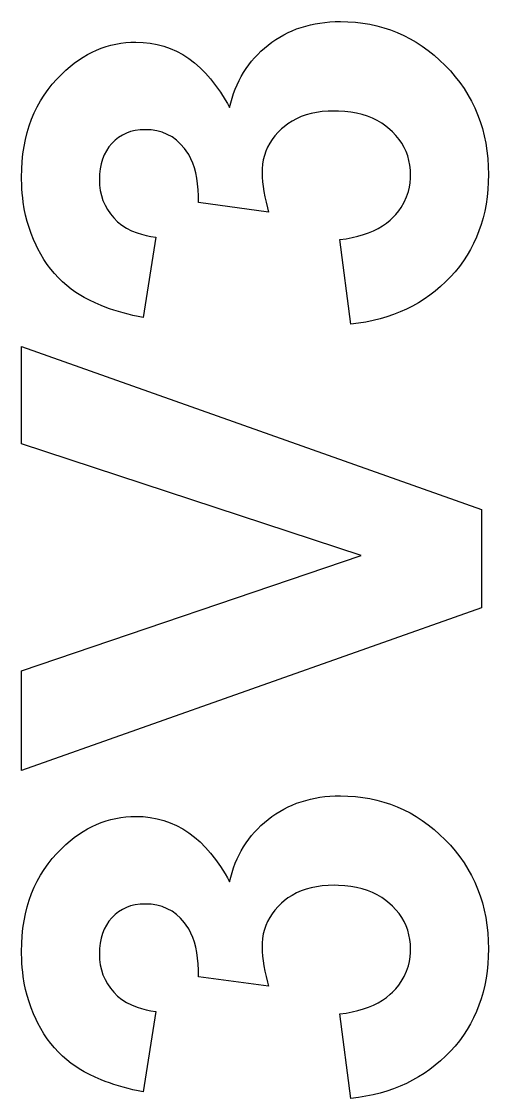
# Model space of a CAD drawing. Extents: x 44 to 148, y -85 to -25.
# Drawn here: x 98.071 to 99.36, y -33.904 to -30.928 of the extents above; entities that cross this region are included whole.
import ezdxf

# ---------------------------------------------------------------- set-up
doc = ezdxf.new("R2010")
doc.units = 0
doc.layers.add('BLACK', color=7, linetype='CONTINUOUS')

msp = doc.modelspace()

# ---------------------------------------------------------------- linework, layer by layer
at = {"layer": 'BLACK', "linetype": 'CONTINUOUS'}
for p, q in [((98.8305, -30.948531), (98.842826, -30.944212)), ((98.842826, -30.944212), (98.855421, -30.940402)), ((98.855421, -30.940402), (98.868285, -30.9371)), ((98.868285, -30.9371), (98.881419, -30.934305)), ((98.881419, -30.934305), (98.894823, -30.932019)), ((98.894823, -30.932019), (98.908496, -30.930241)), ((98.908496, -30.930241), (98.922438, -30.928971)), ((98.922438, -30.928971), (98.936651, -30.928209)), ((98.936651, -30.928209), (98.951132, -30.927955)), ((98.951132, -30.927955), (98.972155, -30.928428)), ((98.972155, -30.928428), (98.992787, -30.929849)), ((98.992787, -30.929849), (99.013028, -30.932216)), ((99.013028, -30.932216), (99.032877, -30.93553)), ((99.032877, -30.93553), (99.052336, -30.939791)), ((99.052336, -30.939791), (99.071403, -30.944999)), ((99.071403, -30.944999), (99.090079, -30.951154)), ((98.762208, -30.98511), (98.772916, -30.977743)), ((98.772916, -30.977743), (98.783894, -30.970885)), ((98.783894, -30.970885), (98.795141, -30.964534)), ((98.795141, -30.964534), (98.806658, -30.958692)), ((98.806658, -30.958692), (98.818444, -30.953357)), ((98.818444, -30.953357), (98.8305, -30.948531)), ((99.090079, -30.951154), (99.108363, -30.958256)), ((99.108363, -30.958256), (99.126257, -30.966305)), ((99.126257, -30.966305), (99.14376, -30.975301)), ((99.14376, -30.975301), (99.160871, -30.985243)), ((98.265361, -31.012755), (98.27809, -31.006876)), ((98.27809, -31.006876), (98.291006, -31.001688)), ((98.291006, -31.001688), (98.304108, -30.997192)), ((98.304108, -30.997192), (98.317396, -30.993388)), ((98.317396, -30.993388), (98.33087, -30.990275)), ((98.33087, -30.990275), (98.34453, -30.987854)), ((98.34453, -30.987854), (98.358376, -30.986125)), ((98.358376, -30.986125), (98.372408, -30.985087)), ((98.372408, -30.985087), (98.386626, -30.984741)), ((98.386626, -30.984741), (98.406634, -30.985449)), ((98.406634, -30.985449), (98.426129, -30.98757)), ((98.426129, -30.98757), (98.445112, -30.991106)), ((98.445112, -30.991106), (98.463581, -30.996057)), ((98.463581, -30.996057), (98.481538, -31.002421)), ((98.481538, -31.002421), (98.498982, -31.010201)), ((98.732005, -31.009843), (98.741657, -31.001244)), ((98.741657, -31.001244), (98.751769, -30.992984)), ((98.751769, -30.992984), (98.762208, -30.98511)), ((99.160871, -30.985243), (99.177591, -30.996133)), ((99.177591, -30.996133), (99.19392, -31.007969)), ((98.216302, -31.04319), (98.228288, -31.034544)), ((98.228288, -31.034544), (98.240459, -31.026589)), ((98.240459, -31.026589), (98.252817, -31.019326)), ((98.252817, -31.019326), (98.265361, -31.012755)), ((98.498982, -31.010201), (98.515914, -31.019394)), ((98.515914, -31.019394), (98.532332, -31.030003)), ((98.532332, -31.030003), (98.548238, -31.042025)), ((98.705812, -31.037671), (98.714083, -31.028056)), ((98.714083, -31.028056), (98.722814, -31.01878)), ((98.722814, -31.01878), (98.732005, -31.009843)), ((99.19392, -31.007969), (99.209858, -31.020753)), ((99.209858, -31.020753), (99.225404, -31.034483)), ((99.225404, -31.034483), (99.24056, -31.04916)), ((98.181462, -31.073279), (98.192889, -31.062558)), ((98.192889, -31.062558), (98.204503, -31.052528)), ((98.204503, -31.052528), (98.216302, -31.04319)), ((98.548238, -31.042025), (98.56363, -31.055462)), ((98.56363, -31.055462), (98.57851, -31.070313)), ((98.683763, -31.068547), (98.690652, -31.057916)), ((98.690652, -31.057916), (98.698002, -31.047624)), ((98.698002, -31.047624), (98.705812, -31.037671)), ((99.24056, -31.04916), (99.255052, -31.064505)), ((99.255052, -31.064505), (99.26861, -31.080316)), ((98.155487, -31.101172), (98.168042, -31.08695)), ((98.168042, -31.08695), (98.181462, -31.073279)), ((98.57851, -31.070313), (98.592878, -31.086579)), ((98.592878, -31.086579), (98.606732, -31.104259)), ((98.665856, -31.102472), (98.671364, -31.090825)), ((98.671364, -31.090825), (98.677333, -31.079517)), ((98.677333, -31.079517), (98.683763, -31.068547)), ((99.26861, -31.080316), (99.281232, -31.096591)), ((99.281232, -31.096591), (99.292919, -31.113331)), ((98.132976, -31.131268), (98.143799, -31.115944)), ((98.143799, -31.115944), (98.155487, -31.101172)), ((98.606732, -31.104259), (98.620073, -31.123354)), ((98.620073, -31.123354), (98.632902, -31.143863)), ((98.652092, -31.139444), (98.65622, -31.126781)), ((98.65622, -31.126781), (98.660808, -31.114457)), ((98.660808, -31.114457), (98.665856, -31.102472)), ((99.292919, -31.113331), (99.303672, -31.130537)), ((98.113928, -31.163568), (98.123019, -31.147143)), ((98.123019, -31.147143), (98.132976, -31.131268)), ((98.632902, -31.143863), (98.639124, -31.154648)), ((98.639124, -31.154648), (98.645218, -31.165786)), ((98.645218, -31.165786), (98.648425, -31.152446)), ((98.648425, -31.152446), (98.652092, -31.139444)), ((99.303672, -31.130537), (99.313489, -31.148208)), ((99.313489, -31.148208), (99.322372, -31.166343)), ((98.098343, -31.198072), (98.105702, -31.180545)), ((98.105702, -31.180545), (98.113928, -31.163568)), ((98.856487, -31.186051), (98.842974, -31.190803)), ((98.870666, -31.182163), (98.856487, -31.186051)), ((98.88551, -31.179139), (98.870666, -31.182163)), ((98.901019, -31.176979), (98.88551, -31.179139)), ((98.917195, -31.175683), (98.901019, -31.176979)), ((98.934035, -31.175251), (98.917195, -31.175683)), ((98.946015, -31.175451), (98.934035, -31.175251)), ((98.963398, -31.176503), (98.946015, -31.175451)), ((98.980079, -31.178456), (98.963398, -31.176503)), ((98.996056, -31.181311), (98.980079, -31.178456)), ((99.011331, -31.185068), (98.996056, -31.181311)), ((99.025902, -31.189726), (99.011331, -31.185068)), ((99.322372, -31.166343), (99.330319, -31.184944)), ((99.330319, -31.184944), (99.337332, -31.20401)), ((98.091849, -31.216151), (98.098343, -31.198072)), ((98.806427, -31.210244), (98.795575, -31.218452)), ((98.817943, -31.2029), (98.806427, -31.210244)), ((98.830126, -31.19642), (98.817943, -31.2029)), ((98.842974, -31.190803), (98.830126, -31.19642)), ((99.03977, -31.195286), (99.025902, -31.189726)), ((99.052936, -31.201748), (99.03977, -31.195286)), ((99.065398, -31.209111), (99.052936, -31.201748)), ((99.077157, -31.217375), (99.065398, -31.209111)), ((99.337332, -31.20401), (99.343409, -31.223541)), ((98.081459, -31.253961), (98.086221, -31.23478)), ((98.086221, -31.23478), (98.091849, -31.216151)), ((98.349021, -31.241635), (98.338636, -31.248142)), ((98.360141, -31.236311), (98.349021, -31.241635)), ((98.371995, -31.232171), (98.360141, -31.236311)), ((98.384584, -31.229213), (98.371995, -31.232171)), ((98.397908, -31.227439), (98.384584, -31.229213)), ((98.411966, -31.226847), (98.397908, -31.227439)), ((98.416176, -31.226897), (98.411966, -31.226847)), ((98.428491, -31.227653), (98.416176, -31.226897)), ((98.444176, -31.230072), (98.428491, -31.227653)), ((98.459021, -31.234103), (98.444176, -31.230072)), ((98.473027, -31.239746), (98.459021, -31.234103)), ((98.486193, -31.247002), (98.473027, -31.239746)), ((98.77045, -31.243474), (98.762736, -31.253572)), ((98.779108, -31.233752), (98.77045, -31.243474)), ((98.788711, -31.224405), (98.779108, -31.233752)), ((98.795575, -31.218452), (98.788711, -31.224405)), ((99.088213, -31.226542), (99.077157, -31.217375)), ((99.095127, -31.233007), (99.088213, -31.226542)), ((99.104661, -31.243049), (99.095127, -31.233007)), ((99.113191, -31.253504), (99.104661, -31.243049)), ((99.343409, -31.223541), (99.348552, -31.243537)), ((99.348552, -31.243537), (99.352759, -31.263999)), ((98.074533, -31.293974), (98.077563, -31.273692)), ((98.077563, -31.273692), (98.081459, -31.253961)), ((98.311984, -31.274489), (98.304976, -31.285065)), ((98.32007, -31.264705), (98.311984, -31.274489)), ((98.328986, -31.255832), (98.32007, -31.264705)), ((98.338636, -31.248142), (98.328986, -31.255832)), ((98.49852, -31.25587), (98.486193, -31.247002)), ((98.510007, -31.26635), (98.49852, -31.25587)), ((98.520654, -31.278443), (98.510007, -31.26635)), ((98.750142, -31.274896), (98.745262, -31.286121)), ((98.755967, -31.264046), (98.750142, -31.274896)), ((98.762736, -31.253572), (98.755967, -31.264046)), ((99.120718, -31.264372), (99.113191, -31.253504)), ((99.127241, -31.275654), (99.120718, -31.264372)), ((99.352759, -31.263999), (99.356031, -31.284925)), ((98.072368, -31.314808), (98.074533, -31.293974)), ((98.299047, -31.296432), (98.294195, -31.308592)), ((98.304976, -31.285065), (98.299047, -31.296432)), ((98.525599, -31.285037), (98.520654, -31.278443)), ((98.53238, -31.295612), (98.525599, -31.285037)), ((98.5384, -31.307008), (98.53238, -31.295612)), ((98.741327, -31.297722), (98.738336, -31.309699)), ((98.745262, -31.286121), (98.741327, -31.297722)), ((99.132761, -31.287349), (99.127241, -31.275654)), ((99.137277, -31.299457), (99.132761, -31.287349)), ((99.140789, -31.311978), (99.137277, -31.299457)), ((99.356031, -31.284925), (99.358369, -31.306317)), ((98.07107, -31.336192), (98.072368, -31.314808)), ((98.290422, -31.321544), (98.287727, -31.335287)), ((98.294195, -31.308592), (98.290422, -31.321544)), ((98.543657, -31.319225), (98.5384, -31.307008)), ((98.548153, -31.332264), (98.543657, -31.319225)), ((98.551886, -31.346123), (98.548153, -31.332264)), ((98.735187, -31.334779), (98.734977, -31.343473)), ((98.736289, -31.322051), (98.735187, -31.334779)), ((98.738336, -31.309699), (98.736289, -31.322051)), ((99.143298, -31.324913), (99.140789, -31.311978)), ((99.144803, -31.33826), (99.143298, -31.324913)), ((99.358369, -31.306317), (99.359771, -31.328173)), ((99.359771, -31.328173), (99.360239, -31.350495)), ((98.070637, -31.358128), (98.07107, -31.336192)), ((98.070676, -31.364596), (98.070637, -31.358128)), ((98.070988, -31.377416), (98.070676, -31.364596)), ((98.286109, -31.349822), (98.28557, -31.36515)), ((98.287727, -31.335287), (98.286109, -31.349822)), ((98.554858, -31.360804), (98.551886, -31.346123)), ((98.557067, -31.376305), (98.554858, -31.360804)), ((98.734977, -31.343473), (98.735417, -31.358415)), ((98.735417, -31.358415), (98.736402, -31.371001)), ((99.144083, -31.373268), (99.14511, -31.360642)), ((99.145305, -31.352021), (99.144803, -31.33826)), ((99.14511, -31.360642), (99.145305, -31.352021)), ((99.360239, -31.350495), (99.359829, -31.371601)), ((98.071613, -31.390082), (98.070988, -31.377416)), ((98.072551, -31.402592), (98.071613, -31.390082)), ((98.28557, -31.36515), (98.286195, -31.380291)), ((98.286195, -31.380291), (98.28807, -31.394878)), ((98.558514, -31.392628), (98.557067, -31.376305)), ((98.559199, -31.409772), (98.558514, -31.392628)), ((98.736402, -31.371001), (98.73795, -31.384151)), ((98.73795, -31.384151), (98.740061, -31.397863)), ((99.139389, -31.397425), (99.142176, -31.385529)), ((99.142176, -31.385529), (99.144083, -31.373268)), ((99.358598, -31.392255), (99.356547, -31.412455)), ((99.359829, -31.371601), (99.358598, -31.392255)), ((98.0738, -31.414947), (98.072551, -31.402592)), ((98.075363, -31.427147), (98.0738, -31.414947)), ((98.28807, -31.394878), (98.291195, -31.408913)), ((98.291195, -31.408913), (98.295569, -31.422394)), ((98.295569, -31.422394), (98.301193, -31.435322)), ((98.559122, -31.427737), (98.559199, -31.409772)), ((98.740061, -31.397863), (98.742735, -31.412139)), ((98.742735, -31.412139), (98.745971, -31.426977)), ((99.127654, -31.427363), (99.134304, -31.412718)), ((99.134304, -31.412718), (99.139389, -31.397425)), ((99.356547, -31.412455), (99.353675, -31.432202)), ((98.078292, -31.445157), (98.075363, -31.427147)), ((98.081924, -31.462818), (98.078292, -31.445157)), ((98.301193, -31.435322), (98.308067, -31.447696)), ((98.308067, -31.447696), (98.316191, -31.459517)), ((98.75299, -31.454298), (98.559122, -31.427737)), ((98.745971, -31.426977), (98.749771, -31.442378)), ((98.749771, -31.442378), (98.75299, -31.454298)), ((99.104183, -31.461138), (99.112251, -31.451431)), ((99.112251, -31.451431), (99.119439, -31.44136)), ((99.119439, -31.44136), (99.127654, -31.427363)), ((99.349983, -31.451496), (99.34547, -31.470336)), ((99.353675, -31.432202), (99.349983, -31.451496)), ((98.08626, -31.48013), (98.081924, -31.462818)), ((98.091298, -31.497093), (98.08626, -31.48013)), ((98.316191, -31.459517), (98.325565, -31.470785)), ((98.325565, -31.470785), (98.336065, -31.481165)), ((98.336065, -31.481165), (98.347719, -31.490477)), ((99.078405, -31.484828), (99.088764, -31.476439)), ((99.088764, -31.476439), (99.095235, -31.470479)), ((99.095235, -31.470479), (99.104183, -31.461138)), ((99.34547, -31.470336), (99.340137, -31.488724)), ((98.097039, -31.513707), (98.091298, -31.497093)), ((98.347719, -31.490477), (98.360527, -31.49872)), ((98.360527, -31.49872), (98.37449, -31.505894)), ((98.37449, -31.505894), (98.389607, -31.512001)), ((98.389607, -31.512001), (98.401703, -31.515879)), ((99.014855, -31.516871), (99.029132, -31.511783)), ((99.029132, -31.511783), (99.042625, -31.506034)), ((99.042625, -31.506034), (99.055335, -31.499625)), ((99.055335, -31.499625), (99.067262, -31.492557)), ((99.067262, -31.492557), (99.078405, -31.484828)), ((99.333983, -31.506658), (99.327009, -31.524139)), ((99.340137, -31.488724), (99.333983, -31.506658)), ((98.103484, -31.529973), (98.097039, -31.513707)), ((98.110631, -31.545889), (98.103484, -31.529973)), ((98.401703, -31.515879), (98.414448, -31.519156)), ((98.441886, -31.523907), (98.406776, -31.746168)), ((98.414448, -31.519156), (98.427842, -31.521832)), ((98.427842, -31.521832), (98.441886, -31.523907)), ((98.949911, -31.530624), (98.967322, -31.528176)), ((98.980136, -31.764181), (98.949911, -31.530624)), ((98.967322, -31.528176), (98.98395, -31.525068)), ((98.98395, -31.525068), (98.999794, -31.521299)), ((98.999794, -31.521299), (99.014855, -31.516871)), ((99.319214, -31.541167), (99.310598, -31.557741)), ((99.327009, -31.524139), (99.319214, -31.541167)), ((98.115748, -31.556202), (98.110631, -31.545889)), ((98.12386, -31.571129), (98.115748, -31.556202)), ((98.132499, -31.585407), (98.12386, -31.571129)), ((99.310598, -31.557741), (99.301163, -31.573863)), ((98.141663, -31.599036), (98.132499, -31.585407)), ((98.151354, -31.612015), (98.141663, -31.599036)), ((99.290906, -31.589531), (99.27983, -31.604746)), ((99.301163, -31.573863), (99.290906, -31.589531)), ((98.16157, -31.624345), (98.151354, -31.612015)), ((98.172312, -31.636025), (98.16157, -31.624345)), ((99.267932, -31.619508), (99.255215, -31.633817)), ((99.27983, -31.604746), (99.267932, -31.619508)), ((98.183581, -31.647057), (98.172312, -31.636025)), ((98.195375, -31.657438), (98.183581, -31.647057)), ((98.207695, -31.667171), (98.195375, -31.657438)), ((99.227876, -31.660431), (99.213451, -31.672632)), ((99.241797, -31.647492), (99.227876, -31.660431)), ((99.255215, -31.633817), (99.241797, -31.647492)), ((98.220541, -31.676254), (98.207695, -31.667171)), ((98.229426, -31.682001), (98.220541, -31.676254)), ((98.243441, -31.690277), (98.229426, -31.682001)), ((98.258284, -31.69814), (98.243441, -31.690277)), ((99.198523, -31.684096), (99.183093, -31.694824)), ((99.213451, -31.672632), (99.198523, -31.684096)), ((98.273953, -31.70559), (98.258284, -31.69814)), ((98.290448, -31.712627), (98.273953, -31.70559)), ((98.301904, -31.717088), (98.290448, -31.712627)), ((98.313727, -31.721366), (98.301904, -31.717088)), ((98.325918, -31.72546), (98.313727, -31.721366)), ((99.150721, -31.714067), (99.13378, -31.722584)), ((99.167158, -31.704814), (99.150721, -31.714067)), ((99.183093, -31.694824), (99.167158, -31.704814)), ((98.338476, -31.729371), (98.325918, -31.72546)), ((98.351401, -31.733098), (98.338476, -31.729371)), ((98.364694, -31.736641), (98.351401, -31.733098)), ((98.378354, -31.74), (98.364694, -31.736641)), ((98.392381, -31.743176), (98.378354, -31.74)), ((98.406776, -31.746168), (98.392381, -31.743176)), ((99.060984, -31.749279), (99.041527, -31.75411)), ((99.079938, -31.74371), (99.060984, -31.749279)), ((99.098389, -31.737405), (99.079938, -31.74371)), ((99.116336, -31.730363), (99.098389, -31.737405)), ((99.13378, -31.722584), (99.116336, -31.730363)), ((99.001103, -31.761561), (98.980136, -31.764181)), ((99.021567, -31.758204), (99.001103, -31.761561)), ((99.041527, -31.75411), (99.021567, -31.758204)), ((98.070637, -32.09513), (98.070637, -31.825547)), ((98.070637, -31.825547), (99.3407, -32.276175)), ((99.008529, -32.403487), (98.070637, -32.09513)), ((99.3407, -32.276175), (99.3407, -32.54759)), ((98.070637, -32.721919), (99.008529, -32.403487)), ((99.3407, -32.54759), (98.070637, -32.997608)), ((98.070637, -32.997608), (98.070637, -32.721919)), ((98.818444, -33.092924), (98.8305, -33.088098)), ((98.8305, -33.088098), (98.842826, -33.08378)), ((98.842826, -33.08378), (98.855421, -33.079969)), ((98.855421, -33.079969), (98.868285, -33.076667)), ((98.868285, -33.076667), (98.881419, -33.073873)), ((98.881419, -33.073873), (98.894823, -33.071587)), ((98.894823, -33.071587), (98.908496, -33.069808)), ((98.908496, -33.069808), (98.922438, -33.068538)), ((98.922438, -33.068538), (98.936651, -33.067776)), ((98.936651, -33.067776), (98.951132, -33.067522)), ((98.951132, -33.067522), (98.972155, -33.067996)), ((98.972155, -33.067996), (98.992787, -33.069416)), ((98.992787, -33.069416), (99.013028, -33.071783)), ((99.013028, -33.071783), (99.032877, -33.075098)), ((99.032877, -33.075098), (99.052336, -33.079359)), ((99.052336, -33.079359), (99.071403, -33.084567)), ((99.071403, -33.084567), (99.090079, -33.090722)), ((99.090079, -33.090722), (99.108363, -33.097824)), ((98.762208, -33.124677), (98.772916, -33.117311)), ((98.772916, -33.117311), (98.783894, -33.110452)), ((98.783894, -33.110452), (98.795141, -33.104101)), ((98.795141, -33.104101), (98.806658, -33.098259)), ((98.806658, -33.098259), (98.818444, -33.092924)), ((99.108363, -33.097824), (99.126257, -33.105872)), ((99.126257, -33.105872), (99.14376, -33.114868)), ((99.14376, -33.114868), (99.160871, -33.124811)), ((98.265361, -33.152323), (98.27809, -33.146443)), ((98.27809, -33.146443), (98.291006, -33.141255)), ((98.291006, -33.141255), (98.304108, -33.136759)), ((98.304108, -33.136759), (98.317396, -33.132955)), ((98.317396, -33.132955), (98.33087, -33.129842)), ((98.33087, -33.129842), (98.34453, -33.127421)), ((98.34453, -33.127421), (98.358376, -33.125692)), ((98.358376, -33.125692), (98.372408, -33.124654)), ((98.372408, -33.124654), (98.386626, -33.124309)), ((98.386626, -33.124309), (98.406634, -33.125016)), ((98.406634, -33.125016), (98.426129, -33.127137)), ((98.426129, -33.127137), (98.445112, -33.130674)), ((98.445112, -33.130674), (98.463581, -33.135624)), ((98.463581, -33.135624), (98.481538, -33.141989)), ((98.481538, -33.141989), (98.498982, -33.149768)), ((98.498982, -33.149768), (98.515914, -33.158962)), ((98.722814, -33.158348), (98.732005, -33.14941)), ((98.732005, -33.14941), (98.741657, -33.140812)), ((98.741657, -33.140812), (98.751769, -33.132552)), ((98.751769, -33.132552), (98.762208, -33.124677)), ((99.160871, -33.124811), (99.177591, -33.1357)), ((99.177591, -33.1357), (99.19392, -33.147537)), ((99.19392, -33.147537), (99.209858, -33.16032)), ((98.216302, -33.182758), (98.228288, -33.174111)), ((98.228288, -33.174111), (98.240459, -33.166157)), ((98.240459, -33.166157), (98.252817, -33.158894)), ((98.252817, -33.158894), (98.265361, -33.152323)), ((98.515914, -33.158962), (98.532332, -33.16957)), ((98.532332, -33.16957), (98.548238, -33.181592)), ((98.698002, -33.187192), (98.705812, -33.177238)), ((98.705812, -33.177238), (98.714083, -33.167624)), ((98.714083, -33.167624), (98.722814, -33.158348)), ((99.209858, -33.16032), (99.225404, -33.17405)), ((99.225404, -33.17405), (99.24056, -33.188728)), ((98.181462, -33.212847), (98.192889, -33.202125)), ((98.192889, -33.202125), (98.204503, -33.192096)), ((98.204503, -33.192096), (98.216302, -33.182758)), ((98.548238, -33.181592), (98.56363, -33.195029)), ((98.56363, -33.195029), (98.57851, -33.209881)), ((98.677333, -33.219084), (98.683763, -33.208114)), ((98.683763, -33.208114), (98.690652, -33.197484)), ((98.690652, -33.197484), (98.698002, -33.187192)), ((99.24056, -33.188728), (99.255052, -33.204073)), ((99.255052, -33.204073), (99.26861, -33.219883)), ((98.155487, -33.240739), (98.168042, -33.226517)), ((98.168042, -33.226517), (98.181462, -33.212847)), ((98.57851, -33.209881), (98.592878, -33.226146)), ((98.592878, -33.226146), (98.606732, -33.243827)), ((98.665856, -33.242039), (98.671364, -33.230392)), ((98.671364, -33.230392), (98.677333, -33.219084)), ((99.26861, -33.219883), (99.281232, -33.236158)), ((99.281232, -33.236158), (99.292919, -33.252899)), ((98.132976, -33.270835), (98.143799, -33.255512)), ((98.143799, -33.255512), (98.155487, -33.240739)), ((98.606732, -33.243827), (98.620073, -33.262921)), ((98.620073, -33.262921), (98.632902, -33.28343)), ((98.652092, -33.279012), (98.65622, -33.266349)), ((98.65622, -33.266349), (98.660808, -33.254024)), ((98.660808, -33.254024), (98.665856, -33.242039)), ((99.292919, -33.252899), (99.303672, -33.270104)), ((98.113928, -33.303135), (98.123019, -33.28671)), ((98.123019, -33.28671), (98.132976, -33.270835)), ((98.632902, -33.28343), (98.639124, -33.294215)), ((98.639124, -33.294215), (98.645218, -33.305354)), ((98.645218, -33.305354), (98.648425, -33.292013)), ((98.648425, -33.292013), (98.652092, -33.279012)), ((99.303672, -33.270104), (99.313489, -33.287775)), ((99.313489, -33.287775), (99.322372, -33.305911)), ((98.098343, -33.33764), (98.105702, -33.320112)), ((98.105702, -33.320112), (98.113928, -33.303135)), ((98.856487, -33.325618), (98.842974, -33.330371)), ((98.870666, -33.32173), (98.856487, -33.325618)), ((98.88551, -33.318706), (98.870666, -33.32173)), ((98.901019, -33.316546), (98.88551, -33.318706)), ((98.917195, -33.31525), (98.901019, -33.316546)), ((98.934035, -33.314818), (98.917195, -33.31525)), ((98.946015, -33.315018), (98.934035, -33.314818)), ((98.963398, -33.31607), (98.946015, -33.315018)), ((98.980079, -33.318024), (98.963398, -33.31607)), ((98.996056, -33.320879), (98.980079, -33.318024)), ((99.011331, -33.324635), (98.996056, -33.320879)), ((99.025902, -33.329294), (99.011331, -33.324635)), ((99.322372, -33.305911), (99.330319, -33.324511)), ((99.330319, -33.324511), (99.337332, -33.343577)), ((98.086221, -33.374347), (98.091849, -33.355718)), ((98.091849, -33.355718), (98.098343, -33.33764)), ((98.795575, -33.35802), (98.788711, -33.363972)), ((98.806427, -33.349811), (98.795575, -33.35802)), ((98.817943, -33.342467), (98.806427, -33.349811)), ((98.830126, -33.335987), (98.817943, -33.342467)), ((98.842974, -33.330371), (98.830126, -33.335987)), ((99.03977, -33.334854), (99.025902, -33.329294)), ((99.052936, -33.341315), (99.03977, -33.334854)), ((99.065398, -33.348678), (99.052936, -33.341315)), ((99.077157, -33.356943), (99.065398, -33.348678)), ((99.088213, -33.366109), (99.077157, -33.356943)), ((99.337332, -33.343577), (99.343409, -33.363108)), ((98.081459, -33.393528), (98.086221, -33.374347)), ((98.338636, -33.387709), (98.328986, -33.395399)), ((98.349021, -33.381203), (98.338636, -33.387709)), ((98.360141, -33.375879), (98.349021, -33.381203)), ((98.371995, -33.371738), (98.360141, -33.375879)), ((98.384584, -33.36878), (98.371995, -33.371738)), ((98.397908, -33.367006), (98.384584, -33.36878)), ((98.411966, -33.366414), (98.397908, -33.367006)), ((98.416176, -33.366465), (98.411966, -33.366414)), ((98.428491, -33.367221), (98.416176, -33.366465)), ((98.444176, -33.369639), (98.428491, -33.367221)), ((98.459021, -33.37367), (98.444176, -33.369639)), ((98.473027, -33.379313), (98.459021, -33.37367)), ((98.486193, -33.386569), (98.473027, -33.379313)), ((98.49852, -33.395437), (98.486193, -33.386569)), ((98.77045, -33.383041), (98.762736, -33.39314)), ((98.779108, -33.373319), (98.77045, -33.383041)), ((98.788711, -33.363972), (98.779108, -33.373319)), ((99.095127, -33.372574), (99.088213, -33.366109)), ((99.104661, -33.382616), (99.095127, -33.372574)), ((99.113191, -33.393071), (99.104661, -33.382616)), ((99.343409, -33.363108), (99.348552, -33.383105)), ((99.348552, -33.383105), (99.352759, -33.403566)), ((98.074533, -33.433542), (98.077563, -33.413259)), ((98.077563, -33.413259), (98.081459, -33.393528)), ((98.311984, -33.414056), (98.304976, -33.424632)), ((98.32007, -33.404272), (98.311984, -33.414056)), ((98.328986, -33.395399), (98.32007, -33.404272)), ((98.510007, -33.405918), (98.49852, -33.395437)), ((98.520654, -33.418011), (98.510007, -33.405918)), ((98.525599, -33.424605), (98.520654, -33.418011)), ((98.750142, -33.414463), (98.745262, -33.425689)), ((98.755967, -33.403614), (98.750142, -33.414463)), ((98.762736, -33.39314), (98.755967, -33.403614)), ((99.120718, -33.40394), (99.113191, -33.393071)), ((99.127241, -33.415221), (99.120718, -33.40394)), ((99.132761, -33.426916), (99.127241, -33.415221)), ((99.352759, -33.403566), (99.356031, -33.424492)), ((98.072368, -33.454375), (98.074533, -33.433542)), ((98.299047, -33.436), (98.294195, -33.448159)), ((98.304976, -33.424632), (98.299047, -33.436)), ((98.53238, -33.43518), (98.525599, -33.424605)), ((98.5384, -33.446576), (98.53238, -33.43518)), ((98.543657, -33.458793), (98.5384, -33.446576)), ((98.741327, -33.43729), (98.738336, -33.449266)), ((98.745262, -33.425689), (98.741327, -33.43729)), ((99.137277, -33.439024), (99.132761, -33.426916)), ((99.140789, -33.451545), (99.137277, -33.439024)), ((99.356031, -33.424492), (99.358369, -33.445884)), ((99.358369, -33.445884), (99.359771, -33.467741)), ((98.070637, -33.497695), (98.07107, -33.47576)), ((98.07107, -33.47576), (98.072368, -33.454375)), ((98.287727, -33.474854), (98.286109, -33.48939)), ((98.290422, -33.461111), (98.287727, -33.474854)), ((98.294195, -33.448159), (98.290422, -33.461111)), ((98.548153, -33.471831), (98.543657, -33.458793)), ((98.551886, -33.485691), (98.548153, -33.471831)), ((98.735187, -33.474346), (98.734977, -33.48304)), ((98.736289, -33.461618), (98.735187, -33.474346)), ((98.738336, -33.449266), (98.736289, -33.461618)), ((99.143298, -33.46448), (99.140789, -33.451545)), ((99.144803, -33.477828), (99.143298, -33.46448)), ((99.359771, -33.467741), (99.360239, -33.490062)), ((98.070676, -33.504163), (98.070637, -33.497695)), ((98.070988, -33.516984), (98.070676, -33.504163)), ((98.286109, -33.48939), (98.28557, -33.504717)), ((98.28557, -33.504717), (98.286195, -33.519858)), ((98.554858, -33.500371), (98.551886, -33.485691)), ((98.557067, -33.515873), (98.554858, -33.500371)), ((98.734977, -33.48304), (98.735417, -33.497982)), ((98.735417, -33.497982), (98.736402, -33.510569)), ((99.144083, -33.512835), (99.14511, -33.500209)), ((99.145305, -33.491589), (99.144803, -33.477828)), ((99.14511, -33.500209), (99.145305, -33.491589)), ((99.360239, -33.490062), (99.359829, -33.511169)), ((98.071613, -33.529649), (98.070988, -33.516984)), ((98.072551, -33.542159), (98.071613, -33.529649)), ((98.286195, -33.519858), (98.28807, -33.534446)), ((98.28807, -33.534446), (98.291195, -33.54848)), ((98.558514, -33.532195), (98.557067, -33.515873)), ((98.559199, -33.549339), (98.558514, -33.532195)), ((98.736402, -33.510569), (98.73795, -33.523718)), ((98.73795, -33.523718), (98.740061, -33.537431)), ((99.134304, -33.552286), (99.139389, -33.536992)), ((99.139389, -33.536992), (99.142176, -33.525096)), ((99.142176, -33.525096), (99.144083, -33.512835)), ((99.358598, -33.531822), (99.356547, -33.552022)), ((99.359829, -33.511169), (99.358598, -33.531822)), ((98.0738, -33.554514), (98.072551, -33.542159)), ((98.075363, -33.566715), (98.0738, -33.554514)), ((98.078292, -33.584724), (98.075363, -33.566715)), ((98.291195, -33.54848), (98.295569, -33.561961)), ((98.295569, -33.561961), (98.301193, -33.574889)), ((98.559122, -33.567304), (98.559199, -33.549339)), ((98.740061, -33.537431), (98.742735, -33.551706)), ((98.742735, -33.551706), (98.745971, -33.566544)), ((98.745971, -33.566544), (98.749771, -33.581945)), ((99.119439, -33.580927), (99.127654, -33.566931)), ((99.127654, -33.566931), (99.134304, -33.552286)), ((99.356547, -33.552022), (99.353675, -33.571769)), ((98.081924, -33.602385), (98.078292, -33.584724)), ((98.301193, -33.574889), (98.308067, -33.587263)), ((98.308067, -33.587263), (98.316191, -33.599084)), ((98.75299, -33.593866), (98.559122, -33.567304)), ((98.749771, -33.581945), (98.75299, -33.593866)), ((99.104183, -33.600705), (99.112251, -33.590999)), ((99.112251, -33.590999), (99.119439, -33.580927)), ((99.349983, -33.591063), (99.34547, -33.609903)), ((99.353675, -33.571769), (99.349983, -33.591063)), ((98.08626, -33.619697), (98.081924, -33.602385)), ((98.091298, -33.63666), (98.08626, -33.619697)), ((98.316191, -33.599084), (98.325565, -33.610352)), ((98.325565, -33.610352), (98.336065, -33.620732)), ((98.336065, -33.620732), (98.347719, -33.630044)), ((99.067262, -33.632124), (99.078405, -33.624395)), ((99.078405, -33.624395), (99.088764, -33.616006)), ((99.088764, -33.616006), (99.095235, -33.610047)), ((99.095235, -33.610047), (99.104183, -33.600705)), ((99.34547, -33.609903), (99.340137, -33.628291)), ((98.097039, -33.653274), (98.091298, -33.63666)), ((98.103484, -33.66954), (98.097039, -33.653274)), ((98.347719, -33.630044), (98.360527, -33.638287)), ((98.360527, -33.638287), (98.37449, -33.645462)), ((98.37449, -33.645462), (98.389607, -33.651568)), ((98.389607, -33.651568), (98.401703, -33.655446)), ((98.401703, -33.655446), (98.414448, -33.658723)), ((99.014855, -33.656438), (99.029132, -33.65135)), ((99.029132, -33.65135), (99.042625, -33.645601)), ((99.042625, -33.645601), (99.055335, -33.639193)), ((99.055335, -33.639193), (99.067262, -33.632124)), ((99.333983, -33.646225), (99.327009, -33.663706)), ((99.340137, -33.628291), (99.333983, -33.646225)), ((98.110631, -33.685457), (98.103484, -33.66954)), ((98.115748, -33.695769), (98.110631, -33.685457)), ((98.441886, -33.663475), (98.406776, -33.885736)), ((98.414448, -33.658723), (98.427842, -33.6614)), ((98.427842, -33.6614), (98.441886, -33.663475)), ((98.949911, -33.670191), (98.967322, -33.667743)), ((98.980136, -33.903749), (98.949911, -33.670191)), ((98.967322, -33.667743), (98.98395, -33.664635)), ((98.98395, -33.664635), (98.999794, -33.660867)), ((98.999794, -33.660867), (99.014855, -33.656438)), ((99.319214, -33.680734), (99.310598, -33.697309)), ((99.327009, -33.663706), (99.319214, -33.680734)), ((98.12386, -33.710696), (98.115748, -33.695769)), ((98.132499, -33.724974), (98.12386, -33.710696)), ((99.301163, -33.71343), (99.290906, -33.729098)), ((99.310598, -33.697309), (99.301163, -33.71343)), ((98.141663, -33.738603), (98.132499, -33.724974)), ((98.151354, -33.751582), (98.141663, -33.738603)), ((99.27983, -33.744313), (99.267932, -33.759075)), ((99.290906, -33.729098), (99.27983, -33.744313)), ((98.16157, -33.763912), (98.151354, -33.751582)), ((98.172312, -33.775593), (98.16157, -33.763912)), ((99.255215, -33.773384), (99.241797, -33.787059)), ((99.267932, -33.759075), (99.255215, -33.773384)), ((98.183581, -33.786624), (98.172312, -33.775593)), ((98.195375, -33.797006), (98.183581, -33.786624)), ((98.207695, -33.806738), (98.195375, -33.797006)), ((99.227876, -33.799998), (99.213451, -33.812199)), ((99.241797, -33.787059), (99.227876, -33.799998)), ((98.220541, -33.815821), (98.207695, -33.806738)), ((98.229426, -33.821568), (98.220541, -33.815821)), ((98.243441, -33.829845), (98.229426, -33.821568)), ((98.258284, -33.837708), (98.243441, -33.829845)), ((99.183093, -33.834391), (99.167158, -33.844381)), ((99.198523, -33.823664), (99.183093, -33.834391)), ((99.213451, -33.812199), (99.198523, -33.823664)), ((98.273953, -33.845157), (98.258284, -33.837708)), ((98.290448, -33.852194), (98.273953, -33.845157)), ((98.301904, -33.856656), (98.290448, -33.852194)), ((98.313727, -33.860933), (98.301904, -33.856656)), ((98.325918, -33.865028), (98.313727, -33.860933)), ((99.13378, -33.862151), (99.116336, -33.86993)), ((99.150721, -33.853635), (99.13378, -33.862151)), ((99.167158, -33.844381), (99.150721, -33.853635)), ((98.338476, -33.868938), (98.325918, -33.865028)), ((98.351401, -33.872665), (98.338476, -33.868938)), ((98.364694, -33.876208), (98.351401, -33.872665)), ((98.378354, -33.879568), (98.364694, -33.876208)), ((98.392381, -33.882744), (98.378354, -33.879568)), ((98.406776, -33.885736), (98.392381, -33.882744)), ((99.041527, -33.893677), (99.021567, -33.897771)), ((99.060984, -33.888846), (99.041527, -33.893677)), ((99.079938, -33.883278), (99.060984, -33.888846)), ((99.098389, -33.876973), (99.079938, -33.883278)), ((99.116336, -33.86993), (99.098389, -33.876973)), ((99.001103, -33.901129), (98.980136, -33.903749)), ((99.021567, -33.897771), (99.001103, -33.901129))]:
    msp.add_line(p, q, dxfattribs=at)

doc.saveas('drawing.dxf')
